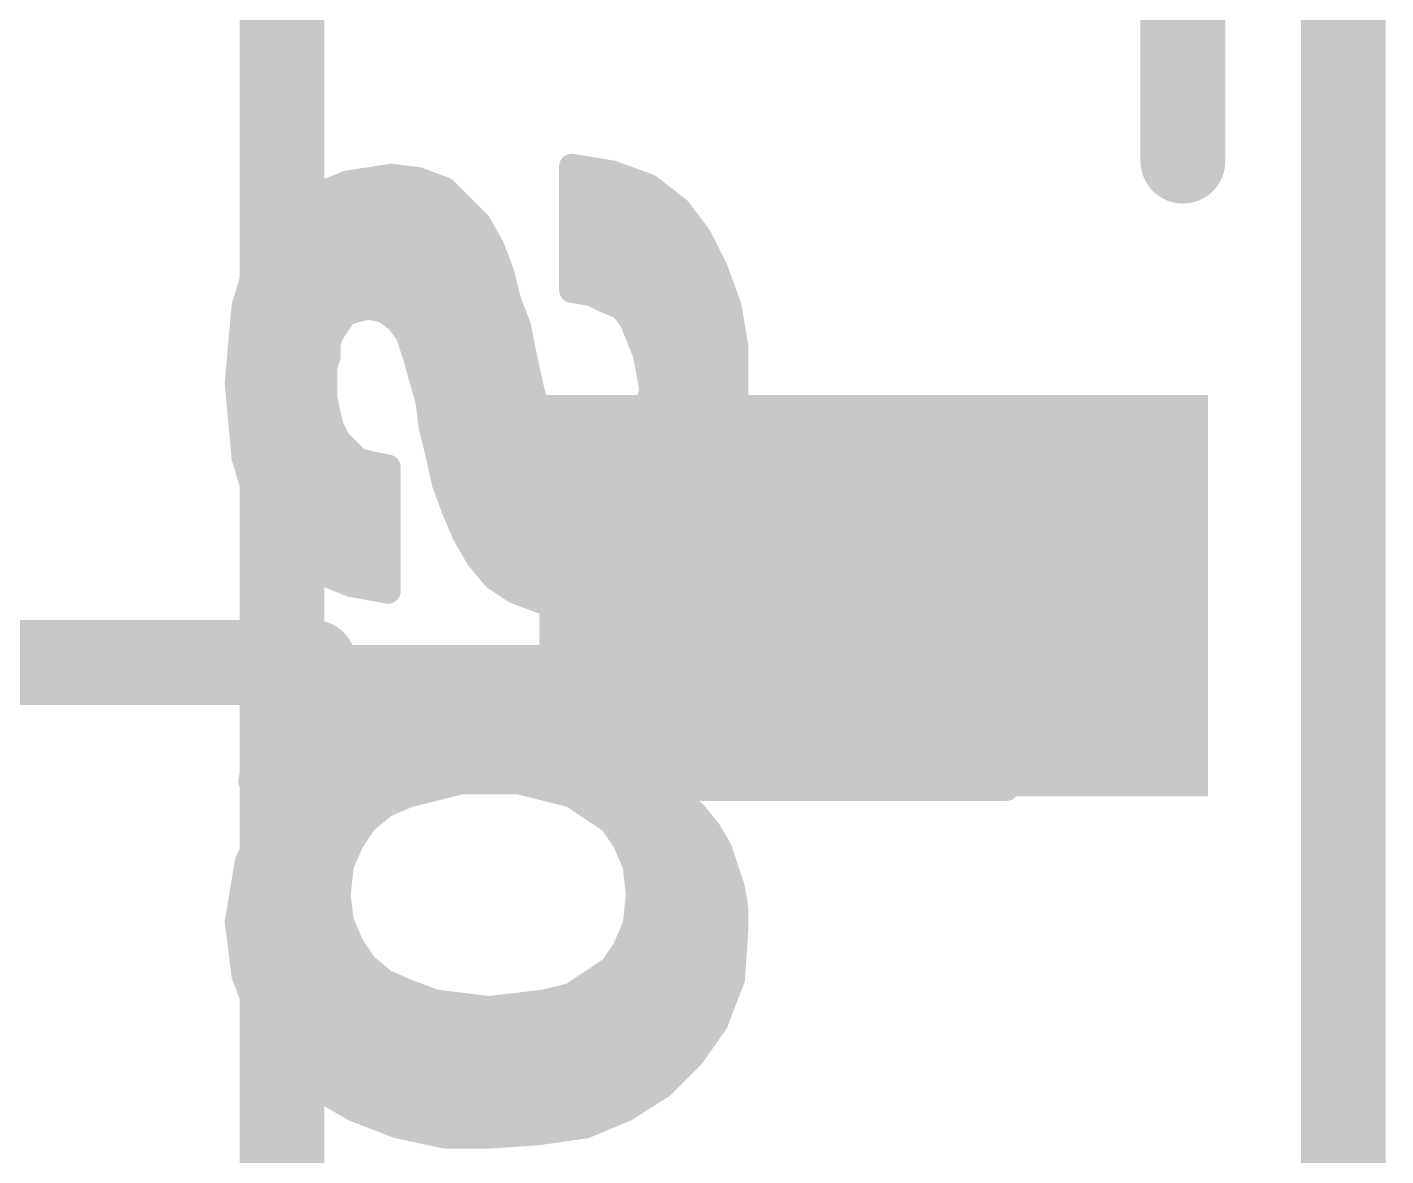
# Model space of a CAD drawing. Extents: x -32 to 75, y -23 to 37.
# Drawn here: x 39.243 to 43.307, y 19.654 to 23.031 of the extents above; entities that cross this region are included whole.
import ezdxf

# ---------------------------------------------------------------- set-up
doc = ezdxf.new("R2010")
doc.units = 0
for name, color, linetype in [('1', 12, 'CONTINUOUS'), ('16', 132, 'CONTINUOUS'), ('20', 53, 'CONTINUOUS'), ('21', 41, 'CONTINUOUS'), ('22', 40, 'CONTINUOUS')]:
    doc.layers.add(name, color=color, linetype=linetype)

# ---------------------------------------------------------------- blocks, each defined once
blk = doc.blocks.new('RECT')
blk.add_solid([(-0.5, -0.5), (0.5, -0.5), (-0.5, 0.5), (0.5, 0.5)])

msp = doc.modelspace()

# ---------------------------------------------------------------- linework, layer by layer
at = {"layer": '1', "const_width": 0.254}
for points in [[(43.18, 0), (43.18, 35.56)], [(40.005, 11.303), (40.005, 23.622)]]:
    msp.add_lwpolyline(points, dxfattribs=at)
at = {"layer": '16', "const_width": 0.254}
msp.add_lwpolyline([(43.18, 0), (43.18, 35.56)], dxfattribs=at)
at = {"layer": '20', "const_width": 0.2032}
msp.add_lwpolyline([(43.18, 33.02), (43.18, 2.54)], dxfattribs=at)
at = {"layer": '21', "const_width": 0.254}
for points in [[(42.7, 22.63), (42.7, 25.63)], [(40.1, 21.13), (38.45, 21.13)]]:
    msp.add_lwpolyline(points, dxfattribs=at)
at = {"layer": '21', "const_width": 0.127}
for points in [[(42.6365, 22.63, 1), (42.7635, 22.63)], [(40.1, 21.0665, 1), (40.1, 21.1935)]]:
    msp.add_lwpolyline(points, format="xyb", dxfattribs=at)
at = {"layer": '22', "const_width": 0.0381}
for points in [[(40.891, 22.614, 1), (40.8529, 22.614)], [(40.8751, 22.6328, 1), (40.8689, 22.5952)], [(40.1991, 22.5828, 1), (40.2049, 22.5452)], [(40.2091, 22.5463, 1), (40.1949, 22.5817)], [(40.3344, 22.6029, 1), (40.3296, 22.5651)], [(40.3349, 22.5652, 1), (40.3291, 22.6028)], [(40.4187, 22.5918, 1), (40.4053, 22.5562)], [(40.4096, 22.5551, 1), (40.4144, 22.5929)], [(40.9985, 22.6119, 1), (40.9855, 22.5761)], [(40.9889, 22.5752, 1), (40.9951, 22.6128)], [(40.0949, 22.5417, 1), (40.1091, 22.5063)], [(40.1144, 22.5095, 1), (40.0896, 22.5385)], [(40.18, 22.5743, 1), (40.18, 22.5362)], [(40.4621, 22.5362, 1), (40.4621, 22.5743)], [(40.5055, 22.5575, 1), (40.4785, 22.5305)], [(40.4853, 22.5262, 1), (40.4987, 22.5618)], [(40.872, 22.5743, 1), (40.872, 22.5362)], [(41.1137, 22.569, 1), (41.0903, 22.539)], [(41.0955, 22.5361, 1), (41.1085, 22.5719)], [(41.0987, 22.5362, 1), (41.0987, 22.5743)], [(40.0495, 22.4981, 1), (40.0495, 22.46)], [(40.5555, 22.5075, 1), (40.5285, 22.4805)], [(40.5285, 22.4805, 1), (40.5555, 22.5075)], [(40.557, 22.46, 1), (40.557, 22.4981)], [(40.872, 22.4981, 1), (40.872, 22.46)], [(41.2072, 22.4954, 1), (41.1768, 22.4726)], [(41.1803, 22.469, 1), (41.2037, 22.499)], [(41.1958, 22.46, 1), (41.1958, 22.4981)], [(40.0196, 22.4785, 1), (40.0444, 22.4495)], [(40.0472, 22.4526, 1), (40.0168, 22.4754)], [(40.6085, 22.4535, 1), (40.5755, 22.4345)], [(40.5785, 22.4305, 1), (40.6055, 22.4575)], [(39.9861, 22.4219, 1), (39.9861, 22.3838)], [(40.6155, 22.3838, 1), (40.6155, 22.4219)], [(40.872, 22.4219, 1), (40.872, 22.3838)], [(41.269, 22.4125, 1), (41.235, 22.3955)], [(41.2526, 22.3838, 1), (41.2526, 22.4219)], [(39.9568, 22.3954, 1), (39.9872, 22.3726)], [(39.9887, 22.3747, 1), (39.9553, 22.3933)], [(40.6498, 22.3807, 1), (40.6142, 22.3673)], [(40.6155, 22.3645, 1), (40.6485, 22.3835)], [(41.2368, 22.3926, 1), (41.2672, 22.4154)], [(39.9401, 22.3457, 1), (39.9401, 22.3076)], [(40.6498, 22.3076, 1), (40.6498, 22.3457)], [(40.872, 22.3457, 1), (40.872, 22.3076)], [(41.2907, 22.3076, 1), (41.2907, 22.3457)], [(39.9053, 22.3033, 1), (39.9387, 22.2847)], [(39.9402, 22.2885, 1), (39.9038, 22.2995)], [(40.6805, 22.2986, 1), (40.6435, 22.2894)], [(40.6442, 22.2873, 1), (40.6798, 22.3007)], [(40.891, 22.294, 1), (40.8529, 22.294)], [(40.8529, 22.294, 1), (40.891, 22.294)], [(41.3199, 22.3105, 1), (41.2841, 22.2975)], [(41.285, 22.2955, 1), (41.319, 22.3125)], [(39.9089, 22.2695, 1), (39.9089, 22.2314)], [(40.6729, 22.2314, 1), (40.6729, 22.2695)], [(40.872, 22.2695, 1), (40.872, 22.2314)], [(40.8751, 22.2628, 1), (40.8689, 22.2252)], [(41.3215, 22.2314, 1), (41.3215, 22.2695)], [(39.911, 22.1923, 1), (39.873, 22.1957)], [(40.2657, 22.2127, 1), (40.2583, 22.1753)], [(40.2666, 22.1755, 1), (40.2574, 22.2125)], [(40.6998, 22.2207, 1), (40.6642, 22.2073)], [(40.6635, 22.2094, 1), (40.7005, 22.2186)], [(40.8529, 22.244, 1), (40.891, 22.244)], [(40.9405, 22.251, 1), (40.9235, 22.217)], [(40.9289, 22.2152, 1), (40.9351, 22.2528)], [(40.9791, 22.2317, 1), (40.9649, 22.1963)], [(40.9635, 22.197, 1), (40.9805, 22.231)], [(41.0372, 22.2054, 1), (41.0068, 22.1826)], [(41.3608, 22.1971, 1), (41.3232, 22.1909)], [(39.8902, 22.1933, 1), (39.8902, 22.1552)], [(39.8738, 22.1995, 1), (39.9102, 22.1885)], [(40.186, 22.1921, 1), (40.198, 22.1559)], [(40.2079, 22.1634, 1), (40.1761, 22.1846)], [(40.1926, 22.1552, 1), (40.1926, 22.1933)], [(40.2174, 22.2025, 1), (40.2266, 22.1655)], [(40.228, 22.1659, 1), (40.216, 22.2021)], [(40.3234, 22.1992, 1), (40.3006, 22.1688)], [(40.3251, 22.1933, 1), (40.3251, 22.1552)], [(40.3083, 22.1653, 1), (40.3157, 22.2027)], [(40.3672, 22.1654, 1), (40.3368, 22.1426)], [(40.6969, 22.1552, 1), (40.6969, 22.1933)], [(41.0149, 22.1763, 1), (41.0291, 22.2117)], [(41.0369, 22.1933, 1), (41.0369, 22.1552)], [(41.0697, 22.1611, 1), (41.0343, 22.1469)], [(41.3241, 22.1875, 1), (41.3599, 22.2005)], [(41.3453, 22.1552, 1), (41.3453, 22.1933)], [(40.1701, 22.108, 1), (40.1339, 22.12)], [(40.1561, 22.1546, 1), (40.1879, 22.1334)], [(40.1879, 22.1334, 1), (40.1561, 22.1546)], [(40.3406, 22.1388, 1), (40.3634, 22.1692)], [(40.4001, 22.12, 1), (40.3639, 22.108)], [(40.7307, 22.1377, 1), (40.6933, 22.1303)], [(40.6942, 22.1273, 1), (40.7298, 22.1407)], [(41.0368, 22.1426, 1), (41.0672, 22.1654)], [(39.901, 22.0824, 1), (39.863, 22.0856)], [(39.8833, 22.1171, 1), (39.8833, 22.079)], [(40.1611, 22.084, 1), (40.123, 22.084)], [(40.1361, 22.1246, 1), (40.1679, 22.1034)], [(40.1467, 22.079, 1), (40.1467, 22.1171)], [(40.3668, 22.1026, 1), (40.3972, 22.1254)], [(40.3873, 22.1171, 1), (40.3873, 22.079)], [(40.7192, 22.079, 1), (40.7192, 22.1171)], [(41.0897, 22.1111, 1), (41.0543, 22.0969)], [(41.0543, 22.0969, 1), (41.0897, 22.1111)], [(41.0744, 22.1171, 1), (41.0744, 22.079)], [(41.3811, 22.074, 1), (41.343, 22.074)], [(41.358, 22.079, 1), (41.358, 22.1171)], [(39.863, 22.0857, 1), (39.901, 22.0823)], [(40.1239, 22.09, 1), (40.1601, 22.078)], [(40.1601, 22.038, 1), (40.1239, 22.05)], [(40.4203, 22.0592, 1), (40.3837, 22.0488)], [(40.3839, 22.048, 1), (40.4201, 22.06)], [(40.7506, 22.0381, 1), (40.7134, 22.0299)], [(41.1107, 22.0577, 1), (41.0733, 22.0503)], [(41.0743, 22.0469, 1), (41.1097, 22.0611)], [(41.3432, 22.0709, 1), (41.3808, 22.0771)], [(39.8768, 22.0409, 1), (39.8768, 22.0028)], [(40.1511, 22.014, 1), (40.113, 22.014)], [(40.1139, 22.02, 1), (40.1501, 22.008)], [(40.123, 22.044, 1), (40.1611, 22.044)], [(40.1346, 22.0028, 1), (40.1346, 22.0409)], [(40.4112, 22.0409, 1), (40.4112, 22.0028)], [(40.7133, 22.0303, 1), (40.7507, 22.0377)], [(40.7347, 22.0028, 1), (40.7347, 22.0409)], [(41.0984, 22.0409, 1), (41.0984, 22.0028)], [(41.1208, 22.0071, 1), (41.0832, 22.0009)], [(41.362, 22.0028, 1), (41.362, 22.0409)], [(39.891, 21.9657, 1), (39.853, 21.9623)], [(40.4403, 21.9892, 1), (40.4037, 21.9788)], [(40.4037, 21.9788, 1), (40.4403, 21.9892)], [(41.0833, 22.0003, 1), (41.1207, 22.0077)], [(39.853, 21.9656, 1), (39.891, 21.9624)], [(39.8737, 21.9647, 1), (39.8737, 21.9266)], [(40.1507, 21.9277, 1), (40.1133, 21.9203)], [(40.132, 21.9266, 1), (40.132, 21.9647)], [(40.433, 21.9647, 1), (40.433, 21.9266)], [(40.4609, 21.9164, 1), (40.4231, 21.9116)], [(40.7703, 21.9492, 1), (40.7337, 21.9388)], [(40.7334, 21.9399, 1), (40.7706, 21.9481)], [(40.7516, 21.9266, 1), (40.7516, 21.9647)], [(41.1117, 21.9647, 1), (41.1117, 21.9266)], [(41.0932, 21.9409, 1), (41.1308, 21.9471)], [(41.1305, 21.9394, 1), (41.0935, 21.9486)], [(41.362, 21.9266, 1), (41.362, 21.9647)], [(39.8806, 21.8885, 1), (39.8806, 21.8504)], [(40.113, 21.924, 1), (40.1511, 21.924)], [(40.1605, 21.8786, 1), (40.1235, 21.8694)], [(40.1431, 21.8504, 1), (40.1431, 21.8885)], [(40.4237, 21.9088, 1), (40.4603, 21.9192)], [(40.4476, 21.8885, 1), (40.4476, 21.8504)], [(40.7903, 21.8792, 1), (40.7537, 21.8688)], [(40.7733, 21.8504, 1), (40.7733, 21.8885)], [(41.1211, 21.904, 1), (41.083, 21.904)], [(41.0835, 21.9086, 1), (41.1205, 21.8994)], [(41.102, 21.8885, 1), (41.102, 21.8504)], [(41.362, 21.8504, 1), (41.362, 21.8885)], [(39.901, 21.8557, 1), (39.863, 21.8523)], [(39.863, 21.8523, 1), (39.901, 21.8557)], [(40.1233, 21.8703, 1), (40.1607, 21.8777)], [(40.169, 21.8425, 1), (40.135, 21.8255)], [(40.4705, 21.8386, 1), (40.4335, 21.8294)], [(40.7537, 21.8688, 1), (40.7903, 21.8792)], [(41.083, 21.864, 1), (41.1211, 21.864)], [(41.1197, 21.8569, 1), (41.0843, 21.8711)], [(41.3808, 21.8309, 1), (41.3432, 21.8371)], [(39.8875, 21.8123, 1), (39.8875, 21.7742)], [(40.1335, 21.8294, 1), (40.1705, 21.8386)], [(40.1855, 21.8075, 1), (40.1585, 21.7805)], [(40.1728, 21.7742, 1), (40.1728, 21.8123)], [(40.4331, 21.8316, 1), (40.4709, 21.8364)], [(40.4622, 21.8123, 1), (40.4622, 21.7742)], [(40.8083, 21.8138, 1), (40.7757, 21.7942)], [(40.7737, 21.7988, 1), (40.8103, 21.8092)], [(40.7985, 21.7742, 1), (40.7985, 21.8123)], [(41.0768, 21.8123, 1), (41.0768, 21.7742)], [(41.0643, 21.8211, 1), (41.0997, 21.8069)], [(41.1005, 21.8094, 1), (41.0635, 21.8186)], [(41.343, 21.834, 1), (41.3811, 21.834)], [(41.3552, 21.7742, 1), (41.3552, 21.8123)], [(40.155, 21.7855, 1), (40.189, 21.8025)], [(40.2155, 21.7775, 1), (40.1885, 21.7505)], [(40.1885, 21.7505, 1), (40.2155, 21.7775)], [(40.4906, 21.7581, 1), (40.4534, 21.7499)], [(40.8355, 21.7675, 1), (40.8085, 21.7405)], [(41.0535, 21.7786, 1), (41.0905, 21.7694)], [(41.0855, 21.7605, 1), (41.0585, 21.7875)], [(39.9102, 21.7495, 1), (39.8738, 21.7385)], [(39.873, 21.7423, 1), (39.911, 21.7457)], [(39.9001, 21.7361, 1), (39.9001, 21.698)], [(40.2366, 21.7525, 1), (40.2274, 21.7155)], [(40.2185, 21.7205, 1), (40.2455, 21.7475)], [(40.2757, 21.7427, 1), (40.2683, 21.7053)], [(40.2674, 21.7055, 1), (40.2766, 21.7425)], [(40.3411, 21.714, 1), (40.303, 21.714)], [(40.307, 21.698, 1), (40.307, 21.7361)], [(40.3183, 21.6953, 1), (40.3257, 21.7327)], [(40.4535, 21.7494, 1), (40.4905, 21.7586)], [(40.4802, 21.7361, 1), (40.4802, 21.698)], [(40.8057, 21.7442, 1), (40.8383, 21.7638)], [(40.8626, 21.7399, 1), (40.8414, 21.7081)], [(40.8385, 21.7105, 1), (40.8655, 21.7375)], [(40.8625, 21.698, 1), (40.8625, 21.7361)], [(40.9985, 21.7275, 1), (41.0255, 21.7005)], [(41.015, 21.7361, 1), (41.015, 21.698)], [(41.0205, 21.697, 1), (41.0035, 21.731)], [(41.0285, 21.7575, 1), (41.0555, 21.7305)], [(41.0555, 21.7305, 1), (41.0285, 21.7575)], [(41.3599, 21.7075, 1), (41.3241, 21.7205)], [(41.3425, 21.698, 1), (41.3425, 21.7361)], [(40.8866, 21.7225, 1), (40.8774, 21.6855)], [(40.8714, 21.6881, 1), (40.8926, 21.7199)], [(40.922, 21.7131, 1), (40.922, 21.675)], [(40.9174, 21.6755, 1), (40.9266, 21.7125)], [(40.9635, 21.711, 1), (40.9805, 21.677)], [(40.972, 21.675, 1), (40.972, 21.7131)], [(41.3232, 21.7171, 1), (41.3608, 21.7109)], [(39.9387, 21.6533, 1), (39.9053, 21.6347)], [(39.9038, 21.6385, 1), (39.9402, 21.6495)], [(39.9238, 21.6599, 1), (39.9238, 21.6218)], [(40.322, 21.6218, 1), (40.322, 21.6599)], [(40.5098, 21.6707, 1), (40.4742, 21.6573)], [(40.4734, 21.6599, 1), (40.5106, 21.6681)], [(40.5007, 21.6599, 1), (40.5007, 21.6218)], [(41.3154, 21.6218, 1), (41.3154, 21.6599)], [(40.5395, 21.5915, 1), (40.5045, 21.5765)], [(41.2841, 21.6105, 1), (41.3199, 21.5975)], [(41.319, 21.5955, 1), (41.285, 21.6125)], [(39.9661, 21.5837, 1), (39.9661, 21.5456)], [(39.9872, 21.5654, 1), (39.9568, 21.5426)], [(39.9553, 21.5447, 1), (39.9887, 21.5633)], [(40.322, 21.5456, 1), (40.322, 21.5837)], [(40.5042, 21.5773, 1), (40.5398, 21.5907)], [(40.5303, 21.5837, 1), (40.5303, 21.5456)], [(41.2823, 21.5456, 1), (41.2823, 21.5837)], [(40.5685, 21.5235, 1), (40.5355, 21.5045)], [(41.2672, 21.4926, 1), (41.2368, 21.5154)], [(40.0212, 21.5075, 1), (40.0212, 21.4694)], [(40.0445, 21.4883, 1), (40.0195, 21.4597)], [(40.0168, 21.4626, 1), (40.0472, 21.4854)], [(40.322, 21.4694, 1), (40.322, 21.5075)], [(40.5345, 21.5065, 1), (40.5695, 21.5215)], [(40.5666, 21.5075, 1), (40.5666, 21.4694)], [(41.235, 21.5125, 1), (41.269, 21.4955)], [(41.2403, 21.4694, 1), (41.2403, 21.5075)], [(40.6066, 21.4562, 1), (40.5774, 21.4318)], [(40.5755, 21.4345, 1), (40.6085, 21.4535)], [(41.2026, 21.4081, 1), (41.1814, 21.4399)], [(40.1026, 21.4313, 1), (40.1026, 21.3932)], [(40.1191, 21.4217, 1), (40.1049, 21.3863)], [(40.0995, 21.3897, 1), (40.1245, 21.4183)], [(40.322, 21.3932, 1), (40.322, 21.4313)], [(40.6185, 21.4313, 1), (40.6185, 21.3932)], [(40.6526, 21.3999, 1), (40.6314, 21.3681)], [(41.1768, 21.4354, 1), (41.2072, 21.4126)], [(41.1743, 21.3932, 1), (41.1743, 21.4313)], [(40.2154, 21.3827, 1), (40.2086, 21.3453)], [(40.2049, 21.3463, 1), (40.2191, 21.3817)], [(40.3186, 21.3253, 1), (40.3254, 21.3627)], [(40.6274, 21.3718, 1), (40.6566, 21.3962)], [(40.7087, 21.3618, 1), (40.6953, 21.3262)], [(40.6914, 21.3281, 1), (40.7126, 21.3599)], [(41.0914, 21.3799, 1), (41.1126, 21.3481)], [(41.1105, 21.347, 1), (41.0935, 21.381)], [(40.303, 21.344, 1), (40.3411, 21.344)], [(40.7233, 21.3551, 1), (40.7233, 21.317)], [(40.7841, 21.3329, 1), (40.7799, 21.2951)], [(40.7753, 21.2962, 1), (40.7887, 21.3318)], [(40.8705, 21.323, 1), (40.8735, 21.285)], [(40.8699, 21.2851, 1), (40.8741, 21.3229)], [(40.9935, 21.331, 1), (41.0105, 21.297)], [(41.0035, 21.295, 1), (41.0005, 21.333)], [(41.046, 21.317, 1), (41.046, 21.3551)], [(39.982, 21.1631, 1), (39.982, 21.125)], [(40.0007, 21.1403, 1), (39.9633, 21.1477)], [(41.8355, 21.1575, 1), (41.8085, 21.1305)], [(41.822, 21.125, 1), (41.822, 21.1631)], [(39.9747, 21.1265, 1), (39.9747, 21.0884)], [(41.8586, 21.0884, 1), (41.8586, 21.1265)], [(39.9533, 21.0977, 1), (39.9907, 21.0903)], [(39.9905, 21.0894, 1), (39.9535, 21.0986)], [(41.8869, 21.1059, 1), (41.8571, 21.0821)], [(41.8585, 21.0805, 1), (41.8855, 21.1075)], [(39.9574, 21.0503, 1), (39.9574, 21.0122)], [(39.9435, 21.0586, 1), (39.9805, 21.0494)], [(39.9807, 21.0503, 1), (39.9433, 21.0577)], [(41.9255, 21.0575, 1), (41.8985, 21.0305)], [(41.8971, 21.0321, 1), (41.9269, 21.0559)], [(41.9248, 21.0122, 1), (41.9248, 21.0503)], [(39.9711, 21.004, 1), (39.933, 21.004)], [(39.9333, 21.0077, 1), (39.9707, 21.0003)], [(41.9655, 21.0175, 1), (41.9385, 20.9905)], [(41.9385, 20.9905, 1), (41.9655, 21.0175)], [(39.9502, 20.9741, 1), (39.9502, 20.936)], [(39.933, 20.964, 1), (39.9711, 20.964)], [(39.9707, 20.9603, 1), (39.9333, 20.9677)], [(42.0169, 20.9659, 1), (41.9871, 20.9421)], [(41.9885, 20.9405, 1), (42.0155, 20.9675)], [(42.001, 20.936, 1), (42.001, 20.9741)], [(39.9233, 20.9177, 1), (39.9607, 20.9103)], [(39.9607, 20.9103, 1), (39.9233, 20.9177)], [(42.0569, 20.9159, 1), (42.0271, 20.8921)], [(42.0271, 20.8921, 1), (42.0569, 20.9159)], [(39.9505, 20.8594, 1), (39.9135, 20.8686)], [(39.935, 20.8979, 1), (39.935, 20.8598)], [(42.0622, 20.8598, 1), (42.0622, 20.8979)], [(42.0955, 20.8675, 1), (42.0685, 20.8405)], [(39.9407, 20.8203, 1), (39.9033, 20.8277)], [(39.9133, 20.8677, 1), (39.9507, 20.8603)], [(42.0671, 20.8421, 1), (42.0969, 20.8659)], [(39.912, 20.7931, 1), (39.912, 20.755)], [(39.9177, 20.8217, 1), (39.9177, 20.7836)], [(39.9035, 20.8286, 1), (39.9405, 20.8194)], [(40.1039, 20.7591, 1), (40.0801, 20.7889)], [(40.092, 20.755, 1), (40.092, 20.7931)], [(40.542, 20.7931, 1), (40.542, 20.755)], [(40.5466, 20.7555, 1), (40.5374, 20.7925)], [(40.7166, 20.7925, 1), (40.7074, 20.7555)], [(40.712, 20.755, 1), (40.712, 20.7931)], [(42.1469, 20.8159, 1), (42.1171, 20.7921)], [(42.1185, 20.7905, 1), (42.1455, 20.8175)], [(42.1331, 20.7836, 1), (42.1331, 20.8217)], [(39.8933, 20.7777, 1), (39.9307, 20.7703)], [(40.0539, 20.7191, 1), (40.0301, 20.7489)], [(40.3774, 20.7525, 1), (40.3866, 20.7155)], [(40.3895, 20.7165, 1), (40.3745, 20.7515)], [(40.4574, 20.7725, 1), (40.4666, 20.7355)], [(40.4666, 20.7355, 1), (40.4574, 20.7725)], [(40.7966, 20.7725, 1), (40.7874, 20.7355)], [(40.7874, 20.7355, 1), (40.7966, 20.7725)], [(40.8826, 20.7499, 1), (40.8614, 20.7181)], [(40.8674, 20.7155, 1), (40.8766, 20.7525)], [(41.1639, 20.7689, 1), (41.1401, 20.7391)], [(41.152, 20.7731, 1), (41.152, 20.735)], [(42.1571, 20.7421, 1), (42.1869, 20.7659)], [(42.172, 20.735, 1), (42.172, 20.7731)], [(39.9801, 20.7089, 1), (40.0039, 20.6791)], [(40.0083, 20.6842, 1), (39.9757, 20.7038)], [(40.0325, 20.7455, 1), (40.0325, 20.7074)], [(40.0301, 20.7489, 1), (40.0539, 20.7191)], [(40.3045, 20.7215, 1), (40.3195, 20.6865)], [(40.3242, 20.6894, 1), (40.2998, 20.7186)], [(40.3643, 20.7074, 1), (40.3643, 20.7455)], [(40.8834, 20.7455, 1), (40.8834, 20.7074)], [(40.9426, 20.7099, 1), (40.9214, 20.6781)], [(40.9214, 20.6781, 1), (40.9426, 20.7099)], [(41.2155, 20.7275, 1), (41.1885, 20.7005)], [(41.1865, 20.7074, 1), (41.1865, 20.7455)], [(41.1901, 20.6991, 1), (41.2139, 20.7289)], [(39.9657, 20.6693, 1), (39.9657, 20.6312)], [(40.2398, 20.6686, 1), (40.2642, 20.6394)], [(40.2679, 20.6434, 1), (40.2361, 20.6646)], [(40.2495, 20.6312, 1), (40.2495, 20.6693)], [(41.0079, 20.6646, 1), (40.9761, 20.6434)], [(40.9945, 20.6693, 1), (40.9945, 20.6312)], [(40.9814, 20.6381, 1), (41.0026, 20.6699)], [(41.2569, 20.6859, 1), (41.2271, 20.6621)], [(41.2285, 20.6605, 1), (41.2555, 20.6875)], [(41.261, 20.6312, 1), (41.261, 20.6693)], [(39.9457, 20.6538, 1), (39.9783, 20.6342)], [(39.9783, 20.6342, 1), (39.9457, 20.6538)], [(41.2983, 20.6338, 1), (41.2657, 20.6142)], [(41.2671, 20.6121, 1), (41.2969, 20.6359)], [(39.922, 20.5931, 1), (39.922, 20.555)], [(39.9157, 20.6038, 1), (39.9483, 20.5842)], [(39.949, 20.5855, 1), (39.915, 20.6025)], [(40.1961, 20.6046, 1), (40.2279, 20.5834)], [(40.2295, 20.5865, 1), (40.1945, 20.6015)], [(40.2034, 20.555, 1), (40.2034, 20.5931)], [(41.0495, 20.6015, 1), (41.0145, 20.5865)], [(41.0161, 20.5834, 1), (41.0479, 20.6046)], [(41.0406, 20.5931, 1), (41.0406, 20.555)], [(41.3301, 20.58, 1), (41.2939, 20.568)], [(41.312, 20.555, 1), (41.312, 20.5931)], [(39.9208, 20.5309, 1), (39.8832, 20.5371)], [(41.2957, 20.5642, 1), (41.3283, 20.5838)], [(39.896, 20.5169, 1), (39.896, 20.4788)], [(39.885, 20.5425, 1), (39.919, 20.5255)], [(40.1645, 20.5315, 1), (40.1995, 20.5165)], [(40.2009, 20.5219, 1), (40.1631, 20.5261)], [(40.1791, 20.4788, 1), (40.1791, 20.5169)], [(41.0809, 20.5261, 1), (41.0431, 20.5219)], [(41.0445, 20.5165, 1), (41.0795, 20.5315)], [(41.0649, 20.5169, 1), (41.0649, 20.4788)], [(41.3501, 20.52, 1), (41.3139, 20.508)], [(41.3139, 20.508, 1), (41.3501, 20.52)], [(41.3374, 20.4788, 1), (41.3374, 20.5169)], [(39.8732, 20.4771, 1), (39.9108, 20.4709)], [(39.9108, 20.4709, 1), (39.8732, 20.4771)], [(41.3708, 20.4571, 1), (41.3332, 20.4509)], [(39.9008, 20.4109, 1), (39.8632, 20.4171)], [(39.8833, 20.4407, 1), (39.8833, 20.4026)], [(40.1909, 20.4364, 1), (40.1531, 20.4316)], [(40.1531, 20.4361, 1), (40.1909, 20.4319)], [(40.1735, 20.4026, 1), (40.1735, 20.4407)], [(41.0706, 20.4407, 1), (41.0706, 20.4026)], [(41.0909, 20.4319, 1), (41.0531, 20.4361)], [(41.0531, 20.4319, 1), (41.0909, 20.4361)], [(41.3339, 20.448, 1), (41.3701, 20.46)], [(41.3574, 20.4026, 1), (41.3574, 20.4407)], [(39.8632, 20.4171, 1), (39.9008, 20.4109)], [(41.3811, 20.394, 1), (41.343, 20.394)], [(41.3432, 20.3909, 1), (41.3808, 20.3971)], [(39.8909, 20.3564, 1), (39.8531, 20.3516)], [(39.8532, 20.3571, 1), (39.8908, 20.3509)], [(39.8731, 20.3645, 1), (39.8731, 20.3264)], [(40.1995, 20.3615, 1), (40.1645, 20.3465)], [(40.1631, 20.3516, 1), (40.2009, 20.3564)], [(40.1857, 20.3264, 1), (40.1857, 20.3645)], [(41.0431, 20.3461, 1), (41.0809, 20.3419)], [(41.0622, 20.3645, 1), (41.0622, 20.3264)], [(41.0795, 20.3365, 1), (41.0445, 20.3515)], [(41.381, 20.3327, 1), (41.343, 20.3353)], [(41.362, 20.3264, 1), (41.362, 20.3645)], [(40.2279, 20.2946, 1), (40.1961, 20.2734)], [(41.343, 20.334, 1), (41.3811, 20.334)], [(39.8826, 20.2883, 1), (39.8826, 20.2502)], [(40.1945, 20.2765, 1), (40.2295, 20.2915)], [(40.2219, 20.2502, 1), (40.2219, 20.2883)], [(41.0288, 20.2883, 1), (41.0288, 20.2502)], [(41.0145, 20.2815, 1), (41.0495, 20.2665)], [(41.0479, 20.2634, 1), (41.0161, 20.2846)], [(41.3577, 20.2502, 1), (41.3577, 20.2883)], [(40.2642, 20.2386, 1), (40.2398, 20.2094)], [(40.2361, 20.2134, 1), (40.2679, 20.2346)], [(40.9761, 20.2246, 1), (41.0079, 20.2034)], [(41.0026, 20.1981, 1), (40.9814, 20.2299)], [(39.9098, 20.2008, 1), (39.8742, 20.1872)], [(39.8731, 20.1916, 1), (39.9109, 20.1964)], [(39.8924, 20.2121, 1), (39.8924, 20.174)], [(40.2892, 20.174, 1), (40.2892, 20.2121)], [(40.3195, 20.1915, 1), (40.3045, 20.1565)], [(40.2998, 20.1594, 1), (40.3242, 20.1886)], [(40.9214, 20.1899, 1), (40.9426, 20.1581)], [(40.9426, 20.1581, 1), (40.9214, 20.1899)], [(40.9605, 20.2121, 1), (40.9605, 20.174)], [(41.333, 20.1853, 1), (41.371, 20.1827)], [(41.3698, 20.1772, 1), (41.3342, 20.1908)], [(41.3526, 20.174, 1), (41.3526, 20.2121)], [(40.3887, 20.1618, 1), (40.3753, 20.1262)], [(40.3745, 20.1265, 1), (40.3895, 20.1615)], [(40.8614, 20.1499, 1), (40.8826, 20.1181)], [(40.8892, 20.1421, 1), (40.8548, 20.1259)], [(40.8892, 20.1421, 1), (40.8548, 20.1259)], [(40.8766, 20.1155, 1), (40.8674, 20.1525)], [(39.9217, 20.1359, 1), (39.9217, 20.0978)], [(40.4644, 20.1329, 1), (40.4596, 20.0951)], [(40.4545, 20.0978, 1), (40.4545, 20.1359)], [(40.4553, 20.0962, 1), (40.4687, 20.1318)], [(40.5444, 20.1229, 1), (40.5396, 20.0851)], [(40.5396, 20.0851, 1), (40.5444, 20.1229)], [(40.641, 20.0945, 1), (40.603, 20.0935)], [(40.641, 20.0945, 1), (40.603, 20.0935)], [(40.6199, 20.1129, 1), (40.6241, 20.0751)], [(40.6196, 20.0751, 1), (40.6244, 20.1129)], [(40.7096, 20.1229, 1), (40.7144, 20.0851)], [(40.7141, 20.0851, 1), (40.7099, 20.1229)], [(40.7874, 20.1325, 1), (40.7966, 20.0955)], [(40.8032, 20.1359, 1), (40.8032, 20.0978)], [(40.7944, 20.0951, 1), (40.7896, 20.1329)], [(40.8801, 20.1359, 1), (40.8801, 20.0978)], [(40.8801, 20.0978, 1), (40.8801, 20.1359)], [(41.3262, 20.0978, 1), (41.3262, 20.1359)], [(39.9581, 20.0742, 1), (39.9259, 20.0538)], [(39.9242, 20.0572, 1), (39.9598, 20.0708)], [(39.9569, 20.0597, 1), (39.9569, 20.0216)], [(40.6234, 20.0597, 1), (40.6234, 20.0216)], [(40.6234, 20.0216, 1), (40.6234, 20.0597)], [(40.916, 20.0597, 1), (40.916, 20.0216)], [(40.916, 20.0216, 1), (40.916, 20.0597)], [(41.2842, 20.0608, 1), (41.3198, 20.0472)], [(41.3176, 20.0431, 1), (41.2864, 20.0649)], [(41.2926, 20.0216, 1), (41.2926, 20.0597)], [(40.0054, 19.9835, 1), (40.0054, 19.9454)], [(40.6254, 19.9835, 1), (40.6254, 19.9454)], [(40.6254, 19.9454, 1), (40.6254, 19.9835)], [(40.9518, 19.9835, 1), (40.9518, 19.9454)], [(40.9518, 19.9454, 1), (40.9518, 19.9835)], [(41.2393, 19.9454, 1), (41.2393, 19.9835)], [(40.0255, 19.9675, 1), (39.9985, 19.9405)], [(39.9959, 19.9438, 1), (40.0281, 19.9642)], [(41.2164, 19.9649, 1), (41.2476, 19.9431)], [(41.2455, 19.9405, 1), (41.2185, 19.9675)], [(40.0778, 19.9073, 1), (40.0778, 19.8692)], [(40.6274, 19.9073, 1), (40.6274, 19.8692)], [(40.6274, 19.8692, 1), (40.6274, 19.9073)], [(40.9877, 19.9073, 1), (40.9877, 19.8692)], [(40.9877, 19.8692, 1), (40.9877, 19.9073)], [(41.1662, 19.8692, 1), (41.1662, 19.9073)], [(40.1116, 19.8805, 1), (40.0924, 19.8475)], [(40.0885, 19.8505, 1), (40.1155, 19.8775)], [(41.1285, 19.8775, 1), (41.1555, 19.8505)], [(41.1522, 19.8479, 1), (41.1318, 19.8801)], [(40.1911, 19.8311, 1), (40.1911, 19.793)], [(40.6294, 19.8311, 1), (40.6294, 19.793)], [(40.6294, 19.793, 1), (40.6294, 19.8311)], [(41.0235, 19.8311, 1), (41.0235, 19.793)], [(41.0235, 19.793, 1), (41.0235, 19.8311)], [(41.0603, 19.793, 1), (41.0603, 19.8311)], [(40.2288, 19.8118, 1), (40.2152, 19.7762)], [(40.2124, 19.7775, 1), (40.2316, 19.8105)], [(41.0218, 19.8101, 1), (41.0422, 19.7779)], [(41.0148, 19.7859, 1), (41.0492, 19.8021)], [(41.0148, 19.7859, 1), (41.0492, 19.8021)], [(41.0393, 19.7764, 1), (41.0247, 19.8116)], [(40.356, 19.7626, 1), (40.348, 19.7254)], [(40.3452, 19.7262, 1), (40.3588, 19.7618)], [(40.3903, 19.7549, 1), (40.3903, 19.7168)], [(40.6314, 19.7549, 1), (40.6314, 19.7168)], [(40.6314, 19.7168, 1), (40.6314, 19.7549)], [(40.7693, 19.7429, 1), (40.7747, 19.7051)], [(40.7734, 19.705, 1), (40.7706, 19.743)], [(40.8546, 19.7168, 1), (40.8546, 19.7549)], [(40.9047, 19.7616, 1), (40.9193, 19.7264)], [(40.9147, 19.7251, 1), (40.9093, 19.7629)], [(40.492, 19.7331, 1), (40.492, 19.695)], [(40.488, 19.6954, 1), (40.496, 19.7326)], [(40.6306, 19.733, 1), (40.6334, 19.695)], [(40.613, 19.7135, 1), (40.651, 19.7145)], [(40.613, 19.7135, 1), (40.651, 19.7145)], [(40.632, 19.695, 1), (40.632, 19.7331)]]:
    msp.add_lwpolyline(points, format="xyb", dxfattribs=at)
at = {"layer": '22', "const_width": 0.0762}
for points in [[(40.992, 22.594), (40.872, 22.614)], [(40.872, 22.614), (40.872, 22.294)], [(40.202, 22.564), (40.102, 22.524)], [(40.332, 22.584), (40.202, 22.564)], [(40.412, 22.574), (40.332, 22.584)], [(40.492, 22.544), (40.412, 22.574)], [(41.102, 22.554), (40.992, 22.594)], [(40.102, 22.524), (40.032, 22.464)], [(40.18, 22.5552), (40.4621, 22.5552)], [(40.542, 22.494), (40.492, 22.544)], [(40.872, 22.5552), (41.0987, 22.5552)], [(41.192, 22.484), (41.102, 22.554)], [(40.0495, 22.479), (40.557, 22.479)], [(40.592, 22.444), (40.542, 22.494)], [(40.872, 22.479), (41.1958, 22.479)], [(41.252, 22.404), (41.192, 22.484)], [(40.032, 22.464), (39.972, 22.384)], [(40.632, 22.374), (40.592, 22.444)], [(39.9861, 22.4028), (40.6155, 22.4028)], [(40.872, 22.4028), (41.2526, 22.4028)], [(41.302, 22.304), (41.252, 22.404)], [(39.972, 22.384), (39.922, 22.294)], [(40.662, 22.294), (40.632, 22.374)], [(39.9401, 22.3266), (40.6498, 22.3266)], [(40.872, 22.3266), (41.2907, 22.3266)], [(39.922, 22.294), (39.892, 22.194)], [(40.682, 22.214), (40.662, 22.294)], [(40.872, 22.294), (40.872, 22.244)], [(41.342, 22.194), (41.302, 22.304)], [(39.9089, 22.2504), (40.6729, 22.2504)], [(40.872, 22.2504), (41.3215, 22.2504)], [(40.872, 22.244), (40.932, 22.234)], [(39.892, 22.194), (39.882, 22.084)], [(40.222, 22.184), (40.262, 22.194)], [(40.262, 22.194), (40.312, 22.184)], [(40.712, 22.134), (40.682, 22.214)], [(40.932, 22.234), (40.972, 22.214)], [(40.972, 22.214), (41.022, 22.194)], [(41.022, 22.194), (41.052, 22.154)], [(41.362, 22.074), (41.342, 22.194)], [(39.8902, 22.1742), (40.1926, 22.1742)], [(40.172, 22.144), (40.192, 22.174)], [(40.192, 22.174), (40.222, 22.184)], [(40.312, 22.184), (40.352, 22.154)], [(40.3251, 22.1742), (40.6969, 22.1742)], [(40.352, 22.154), (40.382, 22.114)], [(41.0369, 22.1742), (41.3453, 22.1742)], [(41.052, 22.154), (41.072, 22.104)], [(40.142, 22.084), (40.152, 22.114)], [(40.152, 22.114), (40.172, 22.144)], [(40.382, 22.114), (40.402, 22.054)], [(40.732, 22.034), (40.712, 22.134)], [(39.882, 22.084), (39.872, 21.964)], [(39.8833, 22.098), (40.1467, 22.098)], [(40.142, 22.044), (40.142, 22.084)], [(40.3873, 22.098), (40.7192, 22.098)], [(41.072, 22.104), (41.092, 22.054)], [(41.0744, 22.098), (41.358, 22.098)], [(41.362, 21.834), (41.362, 22.074)], [(40.132, 22.014), (40.142, 22.044)], [(40.402, 22.054), (40.422, 21.984)], [(40.752, 21.944), (40.732, 22.034)], [(41.092, 22.054), (41.102, 22.004)], [(39.8768, 22.0218), (40.1346, 22.0218)], [(40.132, 21.924), (40.132, 22.014)], [(40.4112, 22.0218), (40.7347, 22.0218)], [(41.0984, 22.0218), (41.362, 22.0218)], [(41.102, 22.004), (41.112, 21.944)], [(39.872, 21.964), (39.882, 21.854)], [(40.422, 21.984), (40.442, 21.914)], [(39.8737, 21.9456), (40.132, 21.9456)], [(40.142, 21.874), (40.132, 21.924)], [(40.433, 21.9456), (40.7516, 21.9456)], [(40.442, 21.914), (40.452, 21.834)], [(40.772, 21.874), (40.752, 21.944)], [(41.112, 21.944), (41.102, 21.904)], [(41.1117, 21.9456), (41.362, 21.9456)], [(39.8806, 21.8694), (40.1431, 21.8694)], [(40.152, 21.834), (40.142, 21.874)], [(40.4476, 21.8694), (40.7733, 21.8694)], [(40.792, 21.804), (40.772, 21.874)], [(41.102, 21.904), (41.102, 21.864)], [(41.102, 21.8694), (41.362, 21.8694)], [(39.882, 21.854), (39.892, 21.744)], [(40.172, 21.794), (40.152, 21.834)], [(40.452, 21.834), (40.472, 21.754)], [(41.102, 21.864), (41.082, 21.814)], [(41.342, 21.714), (41.362, 21.834)], [(39.8875, 21.7932), (40.1728, 21.7932)], [(40.202, 21.764), (40.172, 21.794)], [(40.4622, 21.7932), (40.7985, 21.7932)], [(40.822, 21.754), (40.792, 21.804)], [(41.082, 21.814), (41.072, 21.774)], [(41.0768, 21.7932), (41.3552, 21.7932)], [(40.232, 21.734), (40.202, 21.764)], [(40.472, 21.754), (40.492, 21.664)], [(40.852, 21.724), (40.822, 21.754)], [(41.072, 21.774), (41.042, 21.744)], [(39.892, 21.744), (39.922, 21.644)], [(39.9001, 21.717), (40.307, 21.717)], [(40.272, 21.724), (40.232, 21.734)], [(40.322, 21.714), (40.272, 21.724)], [(40.322, 21.344), (40.322, 21.714)], [(40.4802, 21.717), (40.8625, 21.717)], [(40.882, 21.704), (40.852, 21.724)], [(41.012, 21.714), (40.972, 21.694)], [(41.042, 21.744), (41.012, 21.714)], [(41.015, 21.717), (41.3425, 21.717)], [(41.302, 21.604), (41.342, 21.714)], [(40.922, 21.694), (40.882, 21.704)], [(40.972, 21.694), (40.922, 21.694)], [(39.922, 21.644), (39.972, 21.554)], [(39.9238, 21.6408), (40.322, 21.6408)], [(40.492, 21.664), (40.522, 21.584)], [(40.5007, 21.6408), (41.3154, 21.6408)], [(40.522, 21.584), (40.552, 21.514)], [(41.252, 21.504), (41.302, 21.604)], [(39.9661, 21.5646), (40.322, 21.5646)], [(39.972, 21.554), (40.032, 21.474)], [(40.5303, 21.5646), (41.2823, 21.5646)], [(40.552, 21.514), (40.592, 21.444)], [(41.192, 21.424), (41.252, 21.504)], [(40.0212, 21.4884), (40.322, 21.4884)], [(40.032, 21.474), (40.112, 21.404)], [(40.5666, 21.4884), (41.2403, 21.4884)], [(40.592, 21.444), (40.642, 21.384)], [(41.102, 21.364), (41.192, 21.424)], [(40.1026, 21.4122), (40.322, 21.4122)], [(40.112, 21.404), (40.212, 21.364)], [(40.6185, 21.4122), (41.1743, 21.4122)], [(40.642, 21.384), (40.702, 21.344)], [(40.212, 21.364), (40.322, 21.344)], [(40.702, 21.344), (40.782, 21.314)], [(41.002, 21.314), (41.102, 21.364)], [(40.7233, 21.336), (41.046, 21.336)], [(40.782, 21.314), (40.872, 21.304)], [(40.872, 21.304), (41.002, 21.314)], [(39.982, 21.144), (39.972, 21.094)], [(41.822, 21.144), (39.982, 21.144)], [(41.872, 21.094), (41.822, 21.144)], [(39.9747, 21.1074), (41.8586, 21.1074)], [(39.972, 21.094), (39.962, 21.054)], [(41.912, 21.044), (41.872, 21.094)], [(39.962, 21.054), (39.952, 21.004)], [(39.9574, 21.0312), (41.9248, 21.0312)], [(41.952, 21.004), (41.912, 21.044)], [(39.952, 21.004), (39.952, 20.964)], [(42.002, 20.954), (41.952, 21.004)], [(39.952, 20.964), (39.942, 20.914)], [(39.9502, 20.955), (42.001, 20.955)], [(42.042, 20.904), (42.002, 20.954)], [(39.942, 20.914), (39.932, 20.864)], [(42.082, 20.854), (42.042, 20.904)], [(39.932, 20.864), (39.922, 20.824)], [(39.935, 20.8788), (42.0622, 20.8788)], [(42.132, 20.804), (42.082, 20.854)], [(39.922, 20.824), (39.912, 20.774)], [(39.912, 20.774), (40.092, 20.774)], [(39.9177, 20.8026), (42.1331, 20.8026)], [(40.092, 20.774), (40.042, 20.734)], [(40.462, 20.754), (40.542, 20.774)], [(40.542, 20.774), (40.712, 20.774)], [(40.712, 20.774), (40.792, 20.754)], [(42.172, 20.754), (42.132, 20.804)], [(40.042, 20.734), (39.992, 20.694)], [(40.312, 20.704), (40.382, 20.734)], [(40.382, 20.734), (40.462, 20.754)], [(40.792, 20.754), (40.872, 20.734)], [(40.872, 20.734), (40.932, 20.694)], [(41.202, 20.714), (41.152, 20.754)], [(41.152, 20.754), (42.172, 20.754)], [(39.992, 20.694), (39.962, 20.644)], [(40.0325, 20.7264), (40.3643, 20.7264)], [(40.252, 20.654), (40.312, 20.704)], [(40.8834, 20.7264), (41.1865, 20.7264)], [(40.932, 20.694), (40.992, 20.654)], [(41.242, 20.674), (41.202, 20.714)], [(39.9657, 20.6502), (40.2495, 20.6502)], [(40.212, 20.594), (40.252, 20.654)], [(40.992, 20.654), (41.032, 20.594)], [(40.9945, 20.6502), (41.261, 20.6502)], [(41.282, 20.624), (41.242, 20.674)], [(39.962, 20.644), (39.932, 20.594)], [(41.312, 20.574), (41.282, 20.624)], [(39.932, 20.594), (39.902, 20.534)], [(39.922, 20.574), (40.2034, 20.574)], [(40.182, 20.524), (40.212, 20.594)], [(41.032, 20.594), (41.062, 20.524)], [(41.0406, 20.574), (41.312, 20.574)], [(41.332, 20.514), (41.312, 20.574)], [(39.902, 20.534), (39.892, 20.474)], [(39.896, 20.4978), (40.1791, 20.4978)], [(40.172, 20.434), (40.182, 20.524)], [(41.062, 20.524), (41.072, 20.434)], [(41.0649, 20.4978), (41.3374, 20.4978)], [(41.352, 20.454), (41.332, 20.514)], [(39.892, 20.474), (39.882, 20.414)], [(41.362, 20.394), (41.352, 20.454)], [(39.882, 20.414), (39.872, 20.354)], [(39.8833, 20.4216), (40.1735, 20.4216)], [(40.182, 20.354), (40.172, 20.434)], [(41.072, 20.434), (41.062, 20.344)], [(41.0706, 20.4216), (41.3574, 20.4216)], [(41.362, 20.334), (41.362, 20.394)], [(39.872, 20.354), (39.892, 20.194)], [(39.8731, 20.3454), (40.1857, 20.3454)], [(40.212, 20.284), (40.182, 20.354)], [(41.062, 20.344), (41.032, 20.274)], [(41.0622, 20.3454), (41.362, 20.3454)], [(41.352, 20.184), (41.362, 20.334)], [(40.252, 20.224), (40.212, 20.284)], [(39.8826, 20.2692), (40.2219, 20.2692)], [(41.032, 20.274), (40.992, 20.214)], [(41.0288, 20.2692), (41.3577, 20.2692)], [(40.312, 20.174), (40.252, 20.224)], [(40.992, 20.214), (40.932, 20.174)], [(39.892, 20.194), (39.942, 20.064)], [(39.8924, 20.193), (40.2892, 20.193)], [(40.382, 20.144), (40.312, 20.174)], [(40.932, 20.174), (40.872, 20.134)], [(40.9605, 20.193), (41.3526, 20.193)], [(41.302, 20.054), (41.352, 20.184)], [(40.462, 20.114), (40.382, 20.144)], [(40.872, 20.134), (40.792, 20.114)], [(41.032, 19.794), (40.872, 20.134)], [(40.872, 20.134), (41.032, 19.794)], [(39.9217, 20.1168), (40.4545, 20.1168)], [(40.542, 20.104), (40.462, 20.114)], [(40.622, 20.094), (40.542, 20.104)], [(40.712, 20.104), (40.622, 20.094)], [(40.622, 20.094), (40.632, 19.714)], [(40.632, 19.714), (40.622, 20.094)], [(40.792, 20.114), (40.712, 20.104)], [(40.8032, 20.1168), (40.8801, 20.1168)], [(40.8801, 20.1168), (41.3262, 20.1168)], [(39.942, 20.064), (40.012, 19.954)], [(39.9569, 20.0406), (40.6234, 20.0406)], [(40.6234, 20.0406), (40.916, 20.0406)], [(40.916, 20.0406), (41.2926, 20.0406)], [(41.232, 19.954), (41.302, 20.054)], [(40.0054, 19.9644), (40.6254, 19.9644)], [(40.6254, 19.9644), (40.9518, 19.9644)], [(40.9518, 19.9644), (41.2393, 19.9644)], [(40.012, 19.954), (40.102, 19.864)], [(41.142, 19.864), (41.232, 19.954)], [(40.0778, 19.8882), (40.6274, 19.8882)], [(40.6274, 19.8882), (40.9877, 19.8882)], [(40.9877, 19.8882), (41.1662, 19.8882)], [(40.102, 19.864), (40.222, 19.794)], [(41.032, 19.794), (41.142, 19.864)], [(40.1911, 19.812), (40.6294, 19.812)], [(40.6294, 19.812), (41.0235, 19.812)], [(41.0235, 19.812), (41.0603, 19.812)], [(40.222, 19.794), (40.352, 19.744)], [(40.912, 19.744), (41.032, 19.794)], [(40.352, 19.744), (40.492, 19.714)], [(40.3903, 19.7358), (40.6314, 19.7358)], [(40.6314, 19.7358), (40.8546, 19.7358)], [(40.632, 19.714), (40.772, 19.724)], [(40.772, 19.724), (40.912, 19.744)], [(40.492, 19.714), (40.632, 19.714)]]:
    msp.add_lwpolyline(points, dxfattribs=at)

# ---------------------------------------------------------------- block references
at = {"layer": '1', "xscale": 1.2, "yscale": 2, "rotation": 90}
msp.add_blockref('RECT', (41.775, 21.33), dxfattribs=at)

doc.saveas('drawing.dxf')
